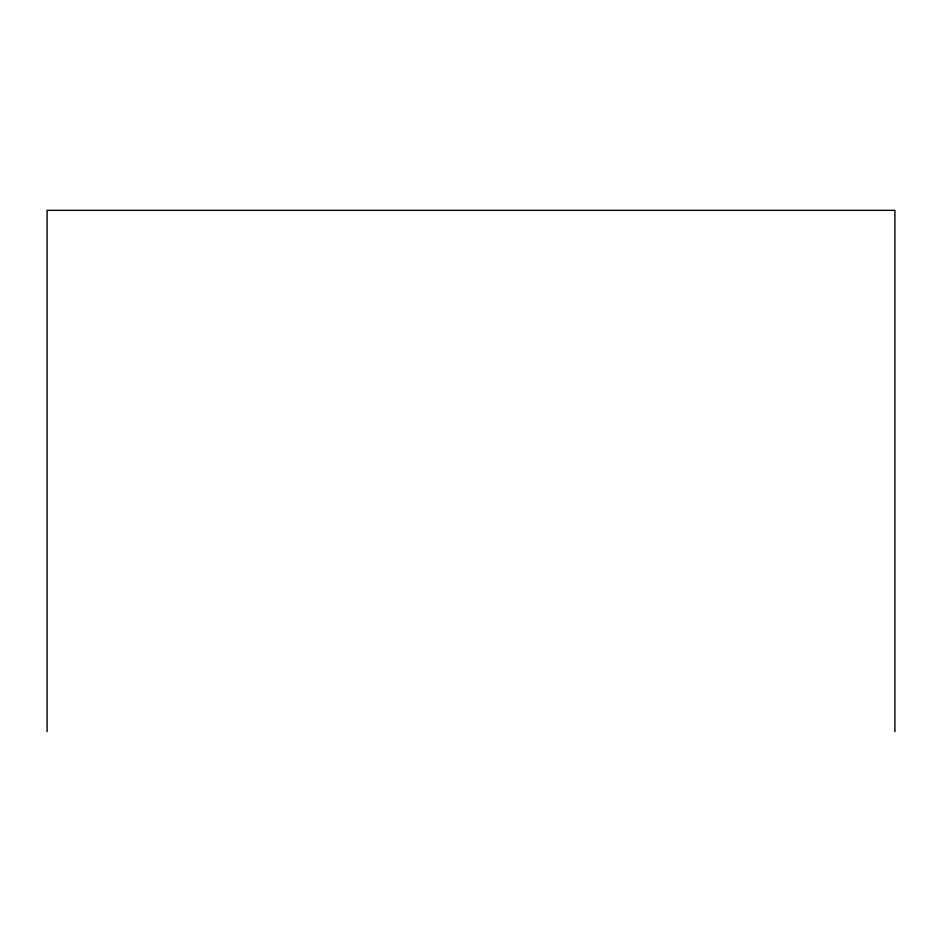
<?xml version="1.0" encoding="UTF-8"?>
<svg xmlns="http://www.w3.org/2000/svg" width="942" height="942" viewBox="0 0 942 942"><rect width="100%" height="100%" fill="white"/><g stroke="black" fill="none" stroke-linecap="round" stroke-linejoin="round"><path stroke-width="1.41" d="M894.9 731.663L894.9 210.337L47.1 210.337L47.1 731.663"/></g></svg>
